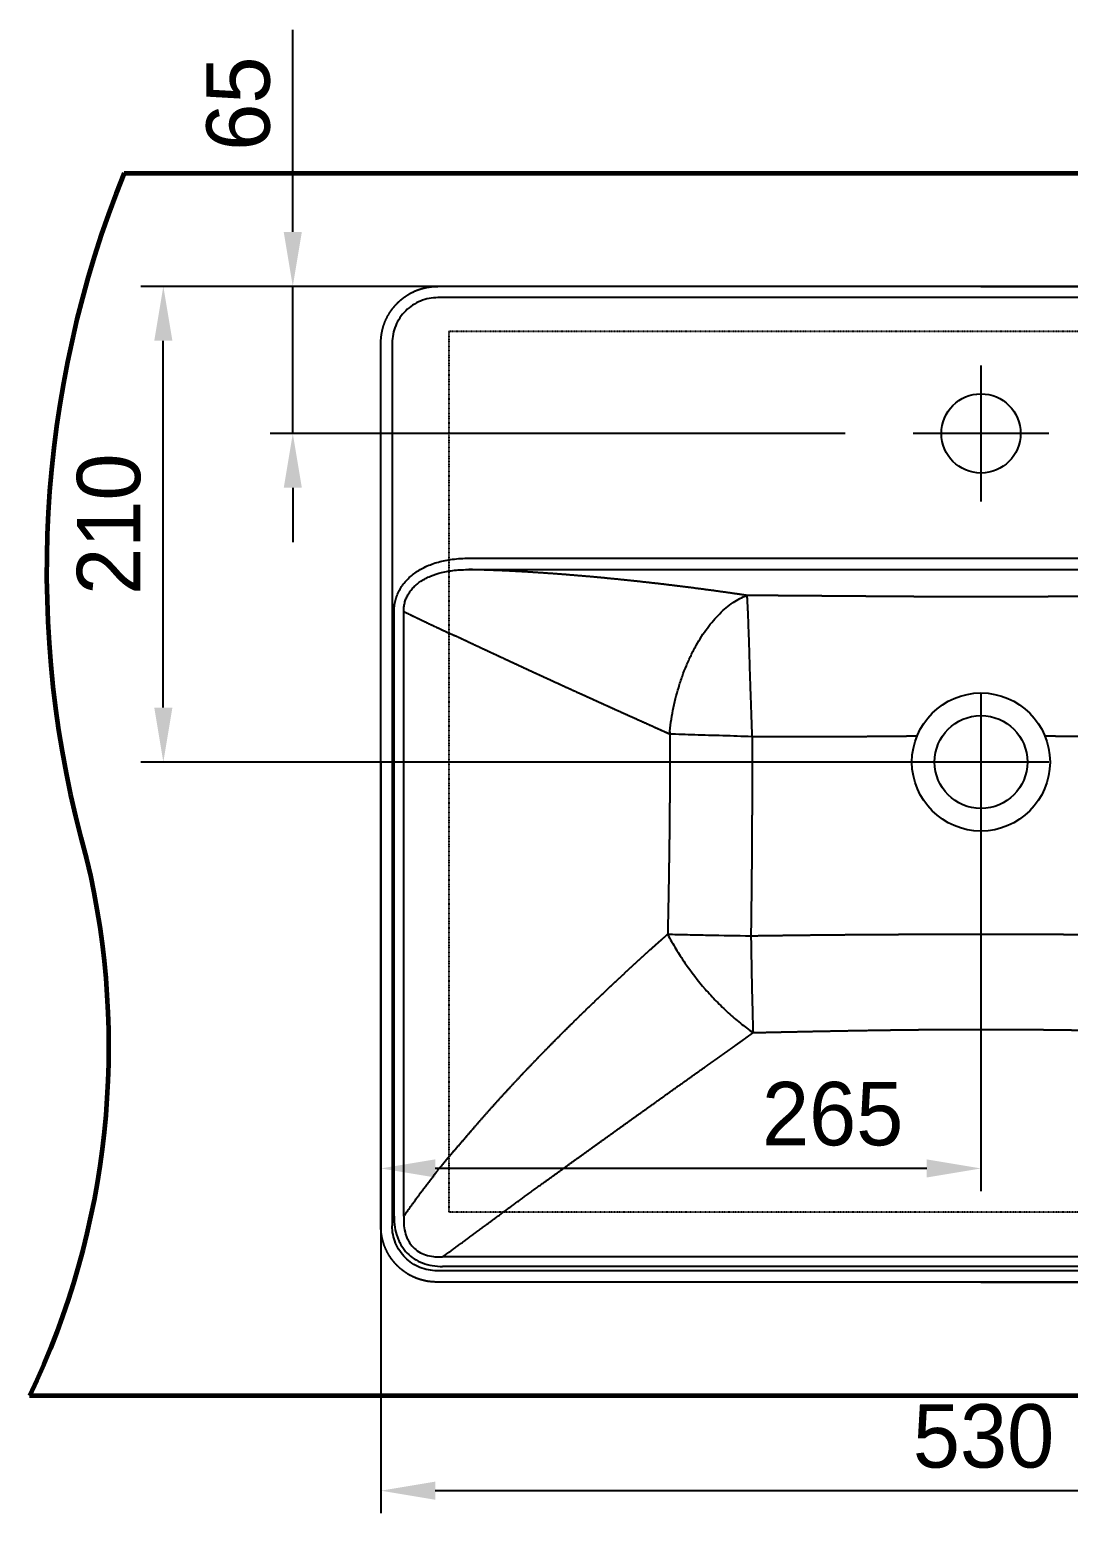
# Model space of a CAD drawing. Header units: millimetres. Extents: x 12300 to 14725, y -475 to 2955.
# Drawn here: x 12792 to 13251, y 1657 to 2313 of the extents above; entities that cross this region are included whole.
import ezdxf
from ezdxf.lldxf.tags import DXFTag

# ---------------------------------------------------------------- set-up
doc = ezdxf.new("R2010")
doc.units = ezdxf.units.MM
doc.header["$LTSCALE"] = 0.2
doc.linetypes.add('DASHED2', pattern=[0.375, 0.25, -0.125])
for name, color, linetype, lineweight in [('CEN', 1, 'CENTER', 5), ('LINE', 7, 'Continuous', 25), ('OUTLINE', 11, 'Continuous', 35), ('Y', 235, 'Continuous', 50)]:
    doc.layers.add(name, color=color, linetype=linetype, lineweight=lineweight)
for name, color, linetype in [('DEFAULT', 7, 'Continuous'), ('Make2D$visible$lines', 18, 'Continuous'), ('Make2D$visible$tangents', 18, 'Continuous')]:
    doc.layers.add(name, color=color, linetype=linetype)
doc.styles.add('h', font='', dxfattribs={"height": 28})
doc.styles.get('h').set_extended_font_data('Haansoft Batang')
tags = doc.linetypes.add('Amconstr', pattern=[9999, 9999, 0]).pattern_tags.tags
tags[6:7] = [DXFTag(74, 4), DXFTag(75, 0), DXFTag(340, '0'), DXFTag(46, 1.0), DXFTag(50, 0.0), DXFTag(44, 0.0), DXFTag(45, 0.0)]
tags[4:5] = [DXFTag(74, 4), DXFTag(75, 0), DXFTag(340, '0'), DXFTag(46, 1.0), DXFTag(50, 0.0), DXFTag(44, 0.0), DXFTag(45, 0.0)]
tags = doc.linetypes.add('CENTER', pattern=[50.8, 31.75, -6.35, 6.35, -6.35]).pattern_tags.tags
tags[10:11] = [DXFTag(74, 4), DXFTag(75, 0), DXFTag(340, '0'), DXFTag(46, 1.0), DXFTag(50, 0.0), DXFTag(44, 0.0), DXFTag(45, 0.0)]
tags[8:9] = [DXFTag(74, 4), DXFTag(75, 0), DXFTag(340, '0'), DXFTag(46, 1.0), DXFTag(50, 0.0), DXFTag(44, 0.0), DXFTag(45, 0.0)]
tags[6:7] = [DXFTag(74, 4), DXFTag(75, 0), DXFTag(340, '0'), DXFTag(46, 1.0), DXFTag(50, 0.0), DXFTag(44, 0.0), DXFTag(45, 0.0)]
tags[4:5] = [DXFTag(74, 4), DXFTag(75, 0), DXFTag(340, '0'), DXFTag(46, 1.0), DXFTag(50, 0.0), DXFTag(44, 0.0), DXFTag(45, 0.0)]
tags = doc.linetypes.add('CENTER2', pattern=[1.125, 0.75, -0.125, 0.125, -0.125]).pattern_tags.tags
tags[10:11] = [DXFTag(74, 4), DXFTag(75, 0), DXFTag(340, '0'), DXFTag(46, 1.0), DXFTag(50, 0.0), DXFTag(44, 0.0), DXFTag(45, 0.0)]
tags[8:9] = [DXFTag(74, 4), DXFTag(75, 0), DXFTag(340, '0'), DXFTag(46, 1.0), DXFTag(50, 0.0), DXFTag(44, 0.0), DXFTag(45, 0.0)]
tags[6:7] = [DXFTag(74, 4), DXFTag(75, 0), DXFTag(340, '0'), DXFTag(46, 1.0), DXFTag(50, 0.0), DXFTag(44, 0.0), DXFTag(45, 0.0)]
tags[4:5] = [DXFTag(74, 4), DXFTag(75, 0), DXFTag(340, '0'), DXFTag(46, 1.0), DXFTag(50, 0.0), DXFTag(44, 0.0), DXFTag(45, 0.0)]
doc.dimstyles.new('AM_ISO$0', dxfattribs={"dimtxt": 28, "dimasz": 24, "dimexe": 10, "dimexo": 0, "dimgap": 10, "dimtad": 1, "dimdec": 0, "dimdsep": 46, "dimtxsty": 'h', "dimcen": -5, "dimclrd": 256, "dimclre": 256, "dimclrt": 256, "dimadec": 0, "dimazin": 2, "dimtp": 0.1, "dimtm": 0.1, "dimtfac": 0.71, "dimtdec": 0, "dimtmove": 0, "dimatfit": 3, "dimfxl": 0, "dimlwd": -1, "dimlwe": -1, "dimarcsym": 0})

# ---------------------------------------------------------------- blocks, each defined once
blk = doc.blocks.new('*D22')
at = {"layer": 'Defpoints', "color": 0, "linetype": 'Amconstr'}
for p in [(12908.75, 2199.27), (13152.88, 2199.27), (13152.88, 2134.3)]:
    blk.add_point(p, dxfattribs=at)
at = {"layer": 'LINE', "linetype": 'ByBlock'}
for p, q in [((12908.75, 2223.27), (12908.75, 2312.61)), ((13152.88, 2199.27), (12898.75, 2199.27)), ((12908.75, 2134.3), (12908.75, 2199.27)), ((13152.88, 2134.3), (12898.75, 2134.3)), ((12908.75, 2110.3), (12908.75, 2086.3))]:
    blk.add_line(p, q, dxfattribs=at)
at = {"layer": 'LINE', "linetype": 'Amconstr'}
for points in [[(12904.75, 2223.27), (12912.75, 2223.27), (12908.75, 2199.27)], [(12904.75, 2110.3), (12912.75, 2110.3), (12908.75, 2134.3)]]:
    blk.add_solid(points, dxfattribs=at)
at = {"layer": 'LINE', "linetype": 'Amconstr', "insert": (12884.75, 2279.94), "char_height": 28, "attachment_point": 5, "rotation": 90, "style": 'h'}
blk.add_mtext('65', dxfattribs=at)
blk = doc.blocks.new('*D25')
at = {"layer": 'Defpoints', "color": 0, "linetype": 'Amconstr'}
for p in [(13212.88, 2199.27), (13212.88, 1759.58), (13547.31, 1759.58)]:
    blk.add_point(p, dxfattribs=at)
at = {"layer": 'LINE', "linetype": 'ByBlock'}
for p, q in [((13212.88, 2199.27), (13557.31, 2199.27)), ((13547.31, 2175.27), (13547.31, 1783.58)), ((13212.88, 1759.58), (13557.31, 1759.58))]:
    blk.add_line(p, q, dxfattribs=at)
at = {"layer": 'LINE', "linetype": 'Amconstr'}
for points in [[(13543.31, 2175.27), (13551.31, 2175.27), (13547.31, 2199.27)], [(13543.31, 1783.58), (13551.31, 1783.58), (13547.31, 1759.58)]]:
    blk.add_solid(points, dxfattribs=at)
at = {"layer": 'LINE', "linetype": 'Amconstr', "insert": (13523.31, 1979.43), "char_height": 28, "attachment_point": 5, "rotation": 90, "style": 'h'}
blk.add_mtext('440', dxfattribs=at)
blk = doc.blocks.new('*D26')
at = {"layer": 'Defpoints', "color": 0, "linetype": 'Amconstr'}
for p in [(12947.68, 1866.76), (13478.07, 1866.76), (12947.68, 1667.45)]:
    blk.add_point(p, dxfattribs=at)
at = {"layer": 'LINE', "linetype": 'ByBlock'}
for p, q in [((12947.68, 1866.76), (12947.68, 1657.45)), ((13478.07, 1866.76), (13478.07, 1657.45)), ((13454.07, 1667.45), (12971.68, 1667.45))]:
    blk.add_line(p, q, dxfattribs=at)
at = {"layer": 'LINE', "linetype": 'Amconstr'}
for points in [[(12971.68, 1671.45), (12971.68, 1663.45), (12947.68, 1667.45)], [(13454.07, 1671.45), (13454.07, 1663.45), (13478.07, 1667.45)]]:
    blk.add_solid(points, dxfattribs=at)
at = {"layer": 'LINE', "linetype": 'Amconstr', "insert": (13214.01, 1691.45), "char_height": 28, "attachment_point": 5, "style": 'h'}
blk.add_mtext('530', dxfattribs=at)
blk = doc.blocks.new('*D27')
at = {"layer": 'Defpoints', "color": 0, "linetype": 'Amconstr'}
for p in [(12851.54, 2199.27), (13212.88, 2199.27), (13212.88, 1989.22)]:
    blk.add_point(p, dxfattribs=at)
at = {"layer": 'LINE', "linetype": 'ByBlock'}
for p, q in [((13212.88, 2199.27), (12841.54, 2199.27)), ((12851.54, 2013.22), (12851.54, 2175.27)), ((13212.88, 1989.22), (12841.54, 1989.22))]:
    blk.add_line(p, q, dxfattribs=at)
at = {"layer": 'LINE', "linetype": 'Amconstr'}
for points in [[(12847.54, 2175.27), (12855.54, 2175.27), (12851.54, 2199.27)], [(12847.54, 2013.22), (12855.54, 2013.22), (12851.54, 1989.22)]]:
    blk.add_solid(points, dxfattribs=at)
at = {"layer": 'LINE', "linetype": 'Amconstr', "insert": (12827.54, 2094.25), "char_height": 28, "attachment_point": 5, "rotation": 90, "style": 'h'}
blk.add_mtext('210', dxfattribs=at)
blk = doc.blocks.new('*D33')
at = {"layer": 'Defpoints', "color": 0, "linetype": 'Amconstr'}
for p in [(12947.68, 1989.22), (13212.88, 1989.22), (12947.68, 1809.75)]:
    blk.add_point(p, dxfattribs=at)
at = {"layer": 'LINE', "linetype": 'ByBlock'}
for p, q in [((12947.68, 1989.22), (12947.68, 1799.75)), ((13212.88, 1989.22), (13212.88, 1799.75)), ((13188.88, 1809.75), (12971.68, 1809.75))]:
    blk.add_line(p, q, dxfattribs=at)
at = {"layer": 'LINE', "linetype": 'Amconstr'}
for points in [[(12971.68, 1813.75), (12971.68, 1805.75), (12947.68, 1809.75)], [(13188.88, 1813.75), (13188.88, 1805.75), (13212.88, 1809.75)]]:
    blk.add_solid(points, dxfattribs=at)
at = {"layer": 'LINE', "linetype": 'Amconstr', "insert": (13147.33, 1833.75), "char_height": 28, "attachment_point": 5, "style": 'h'}
blk.add_mtext('265', dxfattribs=at)

msp = doc.modelspace()

# ---------------------------------------------------------------- linework, layer by layer
at = {"layer": 'CEN', "color": 0}
for p, q in [((13212.88, 2140.3, 0.13), (13212.88, 2147.3, 0.13)), ((13212.88, 2131.3, 0.13), (13212.88, 2137.3, 0.13)), ((13206.88, 2134.3, 0.13), (13199.88, 2134.3, 0.13)), ((13209.88, 2134.3, 0.13), (13215.88, 2134.3, 0.13)), ((13218.88, 2134.3, 0.13), (13225.88, 2134.3, 0.13)), ((13212.88, 2128.3, 0.13), (13212.88, 2121.3, 0.13))]:
    msp.add_line(p, q, dxfattribs=at)
at = {"layer": 'DEFAULT', "color": 0}
msp.add_circle((13212.88, 2134.3, 0.13), 17.5, dxfattribs=at)
at = {"layer": 'DEFAULT', "color": 0, "linetype": 'CENTER2'}
for points in [[(13212.88, 2164.3, 0.13), (13212.88, 2134.3, 0.13), (13212.88, 2104.3, 0.13)], [(13242.88, 2134.3, 0.13), (13212.88, 2134.3, 0.13), (13182.88, 2134.3, 0.13)], [(13212.88, 2019.22, 0.13), (13212.88, 1989.22, 0.13), (13212.88, 1959.22, 0.13)], [(13242.88, 1989.22, 0.13), (13212.88, 1989.22, 0.13), (13182.88, 1989.22, 0.13)]]:
    msp.add_open_spline(points, degree=2, dxfattribs=at)
at = {"layer": 'DEFAULT', "color": 0}
msp.add_open_spline([(12947.68, 1989.22, 0.13), (12940.18, 1989.22, 0.13), (12932.68, 1989.22, 0.13)], degree=2, dxfattribs=at)
at = {"layer": 'LINE', "color": 1, "linetype": 'DASHED2'}
for p, q in [((13448.07, 2179.27, 0.13), (12977.68, 2179.27, 0.13)), ((12977.68, 2179.27, 0.13), (12977.68, 1790.38, 0.13)), ((13448.07, 1790.38, 0.13), (12977.68, 1790.38, 0.13))]:
    msp.add_line(p, q, dxfattribs=at)
at = {"layer": 'LINE', "color": 0}
msp.add_circle((13212.88, 1989.22, 0.13), 30.5, dxfattribs=at)
at = {"layer": 'LINE', "linetype": 'Amconstr'}
msp.add_circle((13212.88, 1989.22, 0.13), 20.5, dxfattribs=at)
at = {"layer": 'Make2D$visible$lines', "color": 0}
for points, weights, knots in [([(12947.68, 2174.27, 0.13), (12947.68, 2176.48, 0.13), (12948.08, 2178.66, 0.13), (12948.49, 2180.97, 0.13), (12949.33, 2183.16, 0.13), (12950.21, 2185.46, 0.13), (12951.53, 2187.54, 0.13), (12952.88, 2189.68, 0.13), (12954.63, 2191.5, 0.13), (12956.4, 2193.34, 0.13), (12958.5, 2194.79, 0.13), (12960.57, 2196.22, 0.13), (12962.89, 2197.22, 0.13), (12965.13, 2198.18, 0.13), (12967.52, 2198.7, 0.13), (12970.18, 2199.27, 0.13), (12972.91, 2199.27, 0.13)], [1, 0.996053437789, 1, 0.995564264173, 1, 0.995172096241, 1, 0.994939454101, 1, 0.994904158722, 1, 0.99507159688, 1, 0.995411619346, 1, 0.994317941116, 1], [0, 0, 0, 4.407042, 4.407042, 9.089413, 9.089413, 13.991165, 13.991165, 19.033762, 19.033762, 24.120886, 24.120886, 29.148431, 29.148431, 34.017487, 34.017487, 39.445865, 39.445865, 39.445865]), ([(12972.46, 1759.58, 0.13), (12969.8, 1759.58, 0.13), (12967.19, 1760.14, 0.13), (12964.93, 1760.63, 0.13), (12962.8, 1761.52, 0.13), (12960.6, 1762.44, 0.13), (12958.62, 1763.77, 0.13), (12956.62, 1765.11, 0.13), (12954.92, 1766.81, 0.13), (12953.21, 1768.52, 0.13), (12951.87, 1770.52, 0.13), (12950.55, 1772.5, 0.13), (12949.62, 1774.7, 0.13), (12948.73, 1776.83, 0.13), (12948.24, 1779.09, 0.13), (12947.68, 1781.7, 0.13), (12947.68, 1784.36, 0.13)], [1, 0.994405673611, 1, 0.995702746139, 1, 0.995375041474, 1, 0.995233664529, 1, 0.99523366453, 1, 0.995375041473, 1, 0.99570274614, 1, 0.994405673741, 1], [0, 0, 0, 5.308796, 5.308796, 9.91944, 9.91944, 14.670839, 14.670839, 19.476435, 19.476435, 24.282031, 24.282031, 29.033431, 29.033431, 33.644074, 33.644074, 38.95287, 38.95287, 38.95287])]:
    msp.add_rational_spline(points, weights, degree=2, knots=knots, dxfattribs=at)
for points in [[(13452.85, 2199.27, 0.13), (13212.88, 2199.27, 0.13), (12972.91, 2199.27, 0.13)], [(12947.68, 1784.36, 0.13), (12947.68, 1979.32, 0.13), (12947.68, 2174.27, 0.13)], [(13212.88, 1988.3, 0.13), (13212.88, 1988.3, 0.13), (13212.89, 1988.3, 0.13)], [(13453.29, 1759.58, 0.13), (13212.88, 1759.58, 0.13), (12972.46, 1759.58, 0.13)]]:
    msp.add_open_spline(points, degree=2, dxfattribs=at)
at = {"layer": 'Make2D$visible$tangents', "color": 0}
for points, knots in [([(12972.91, 2194.27, 0.13), (12971.6, 2194.27, 0.13), (12968.97, 2194.02, 0.13), (12965.15, 2192.89, 0.13), (12961.64, 2191.04, 0.13), (12958.53, 2188.53, 0.13), (12955.99, 2185.48, 0.13), (12954.1, 2181.96, 0.13), (12952.94, 2178.19, 0.13), (12952.68, 2175.57, 0.13), (12952.68, 2174.27, 0.13)], [0, 0, 0, 0, 3.925304, 7.880433, 11.901579, 15.769771, 19.811188, 23.746712, 27.699842, 31.591776, 31.591776, 31.591776, 31.591776]), ([(12953.49, 2055.56, 0.13), (12953.49, 2056.41, 0.13), (12953.59, 2058.07, 0.13), (12954.04, 2060.5, 0.13), (12954.79, 2062.84, 0.13), (12955.83, 2065.08, 0.13), (12957.18, 2067.24, 0.13), (12958.8, 2069.26, 0.13), (12960.65, 2071.08, 0.13), (12962.72, 2072.74, 0.13), (12965, 2074.21, 0.13), (12968.41, 2076, 0.13), (12973.14, 2077.7, 0.13), (12979.38, 2078.93, 0.13), (12984.24, 2079.19, 0.13), (12986.53, 2079.19, 0.13)], [0, 0, 0, 0, 2.537775, 4.977353, 7.394914, 9.896757, 12.384242, 14.996699, 17.65762, 20.174618, 22.932791, 25.785583, 31.727515, 37.952359, 44.820286, 44.820286, 44.820286, 44.820286]), ([(12957.81, 2055.56, 0.13), (12957.79, 2056.23, 0.13), (12957.83, 2057.54, 0.13), (12958.16, 2059.45, 0.13), (12958.74, 2061.3, 0.13), (12959.58, 2063.06, 0.13), (12960.68, 2064.76, 0.13), (12962.04, 2066.35, 0.13), (12963.63, 2067.81, 0.13), (12965.42, 2069.13, 0.13), (12967.42, 2070.3, 0.13), (12970.42, 2071.72, 0.13), (12974.66, 2073.08, 0.13), (12980.19, 2074.01, 0.13), (12984.57, 2074.2, 0.13), (12986.53, 2074.19, 0.13)], [0, 0, 0, 0, 2.002027, 3.917339, 5.815056, 7.787683, 9.765786, 11.867852, 14.038864, 16.227861, 18.549235, 20.983544, 26.154515, 31.882292, 37.777285, 37.777285, 37.777285, 37.777285]), ([(13075.23, 2001.57, 0.13), (13075.57, 2005.07, 0.13), (13076.35, 2010.32, 0.13), (13077.87, 2017.16, 0.13), (13079.25, 2022.2, 0.13), (13080.84, 2027.06, 0.13), (13082.67, 2031.78, 0.13), (13084.69, 2036.3, 0.13), (13086.93, 2040.61, 0.13), (13089.33, 2044.64, 0.13), (13091.87, 2048.33, 0.13), (13094.55, 2051.7, 0.13), (13097.33, 2054.71, 0.13), (13100.23, 2057.36, 0.13), (13103.21, 2059.61, 0.13), (13106.24, 2061.44, 0.13), (13108.33, 2062.39, 0.13), (13109.37, 2062.78, 0.13)], [0, 0, 0, 0, 10.562078, 15.886908, 21.030723, 26.23273, 31.221288, 36.218547, 41.076122, 45.776351, 50.296359, 54.518168, 58.655855, 62.581382, 66.311767, 69.835656, 73.180195, 73.180195, 73.180195, 73.180195]), ([(13109.37, 2062.78, 0.13), (13109.42, 2062.19, 0.13), (13109.53, 2060.81, 0.13), (13109.66, 2058.44, 0.13), (13109.8, 2055.45, 0.13), (13109.98, 2050.81, 0.13), (13110.15, 2045.8, 0.13), (13110.41, 2037.33, 0.13), (13110.69, 2028.28, 0.13), (13111.12, 2014.87, 0.13), (13111.44, 2006.14, 0.13), (13111.68, 2000.4, 0.13)], [0, 0, 0, 0, 1.794425, 4.140296, 7.126532, 10.790267, 18.046853, 22.164663, 36.230318, 45.195841, 62.431981, 62.431981, 62.431981, 62.431981]), ([(13074.42, 1913.18, 0.13), (13075.84, 1913.15, 0.13), (13078.77, 1913.08, 0.13), (13084.74, 1912.95, 0.13), (13095.58, 1912.74, 0.13), (13104.92, 1912.58, 0.13), (13111.2, 1912.49, 0.13)], [0, 0, 0, 0, 4.267437, 8.783816, 17.936158, 36.793276, 36.793276, 36.793276, 36.793276]), ([(13074.42, 1913.18, 0.13), (13075.56, 1911, 0.13), (13077.97, 1906.71, 0.13), (13083.32, 1898.45, 0.13), (13089.3, 1890.72, 0.13), (13095.9, 1883.52, 0.13), (13101.07, 1878.51, 0.13), (13106.48, 1873.86, 0.13), (13110.23, 1871.05, 0.13), (13112.14, 1869.72, 0.13)], [0, 0, 0, 0, 7.393032, 14.743469, 29.504909, 36.671141, 44.032773, 51.093151, 58.075958, 58.075958, 58.075958, 58.075958]), ([(13111.2, 1912.49, 0.13), (13111.23, 1910.66, 0.13), (13111.29, 1906.9, 0.13), (13111.43, 1899.44, 0.13), (13111.61, 1890.28, 0.13), (13111.86, 1879.78, 0.13), (13112.05, 1872.98, 0.13), (13112.14, 1869.72, 0.13)], [0, 0, 0, 0, 5.487388, 11.282689, 22.37187, 32.990541, 42.778691, 42.778691, 42.778691, 42.778691]), ([(12953.49, 1788.6, 0.13), (12953.49, 1786.99, 0.13), (12953.71, 1783.89, 0.13), (12954.63, 1780.17, 0.13), (12955.74, 1777.48, 0.13), (12957.06, 1775.02, 0.13), (12959.16, 1772.31, 0.13), (12962.36, 1769.7, 0.13), (12966.12, 1767.84, 0.13), (12970.41, 1766.72, 0.13), (12973.42, 1766.49, 0.13), (12974.98, 1766.49, 0.13)], [0, 0, 0, 0, 4.820503, 9.300682, 11.437267, 13.550123, 17.661585, 21.651258, 25.85192, 30.191301, 34.884411, 34.884411, 34.884411, 34.884411]), ([(12957.81, 1788.6, 0.13), (12957.74, 1787.22, 0.13), (12957.77, 1784.57, 0.13), (12958.36, 1781.39, 0.13), (12959.17, 1779.12, 0.13), (12960.16, 1777.09, 0.13), (12961.79, 1774.88, 0.13), (12964.38, 1772.81, 0.13), (12967.49, 1771.42, 0.13), (12970.43, 1770.83, 0.13), (12972.96, 1770.67, 0.13), (12974.3, 1770.7, 0.13), (12974.98, 1770.73, 0.13)], [0, 0, 0, 0, 4.154626, 7.909924, 9.663396, 11.375794, 14.663912, 17.842153, 21.235165, 24.832254, 26.772135, 28.839583, 28.839583, 28.839583, 28.839583]), ([(12972.46, 1764.58, 0.13), (12971.19, 1764.58, 0.13), (12968.61, 1764.83, 0.13), (12964.84, 1765.94, 0.13), (12961.37, 1767.79, 0.13), (12958.36, 1770.26, 0.13), (12955.89, 1773.27, 0.13), (12954.05, 1776.74, 0.13), (12952.93, 1780.5, 0.13), (12952.68, 1783.08, 0.13), (12952.68, 1784.36, 0.13)], [0, 0, 0, 0, 3.825212, 7.748683, 11.721325, 15.549392, 19.377458, 23.3501, 27.273572, 31.098783, 31.098783, 31.098783, 31.098783])]:
    msp.add_open_spline(points, degree=3, knots=knots, dxfattribs=at)
for points, degree in [([(13452.85, 2194.27, 0.13), (13212.88, 2194.27, 0.13), (12972.91, 2194.27, 0.13)], 2), ([(12952.68, 2174.27, 0.13), (12952.68, 1979.32, 0.13), (12952.68, 1784.36, 0.13)], 2), ([(12986.53, 2079.19, 0.13), (13157.99, 2079.19, 0.13), (13317.52, 2079.19, 0.13)], 2), ([(12986.53, 2074.19, 0.13), (13212.88, 2074.19, 0.13), (13439.22, 2074.19, 0.13)], 2), ([(12953.49, 1788.6, 0.13), (12953.49, 1922.08, 0.13), (12953.49, 2055.56, 0.13)], 2), ([(12957.81, 1788.6, 0.13), (12957.81, 1922.56, 0.13), (12957.81, 2056.53, 0.13)], 2), ([(13111.68, 2000.4, 0.13), (13107.35, 2000.54, 0.13), (13098.69, 2000.81, 0.13), (13086.3, 2001.19, 0.13), (13078.74, 2001.44, 0.13), (13075.23, 2001.57, 0.13)], 3), ([(13450.77, 1770.73, 0.13), (13212.88, 1770.73, 0.13), (12974.98, 1770.73, 0.13)], 2), ([(13453.29, 1764.58, 0.13), (13212.88, 1764.58, 0.13), (12972.46, 1764.58, 0.13)], 2), ([(13450.77, 1766.49, 0.13), (13212.88, 1766.49, 0.13), (12974.98, 1766.49, 0.13)], 2)]:
    msp.add_open_spline(points, degree=degree, dxfattribs=at)
for points, weights, degree, knots in [([(13109.37, 2062.78, 0.13), (13108.09, 2062.97, 0.13), (13106.82, 2063.16, 0.13), (13105.19, 2063.4, 0.13), (13103.56, 2063.63, 0.13), (13097.05, 2064.57, 0.13), (13090.52, 2065.43, 0.13), (13084.08, 2066.29, 0.13), (13077.62, 2067.08, 0.13), (13071.85, 2067.78, 0.13), (13066.07, 2068.43, 0.13), (13060.37, 2069.07, 0.13), (13054.66, 2069.65, 0.13), (13048.28, 2070.31, 0.13), (13041.88, 2070.89, 0.13), (13035.61, 2071.46, 0.13), (13029.34, 2071.95, 0.13), (13023.13, 2072.44, 0.13), (13016.91, 2072.85, 0.13), (13010.82, 2073.24, 0.13), (13004.71, 2073.55, 0.13), (12998.75, 2073.84, 0.13), (12992.78, 2074.03, 0.13), (12989.66, 2074.13, 0.13), (12986.53, 2074.19, 0.13)], [1, 0.999999385779, 1, 0.999999004292, 1, 0.999985051635, 1, 0.999986029082, 1, 0.999988702951, 1, 0.999988375408, 1, 0.999983687271, 1, 0.999981329053, 1, 0.999976955988, 1, 0.999970387809, 1, 0.999959813752, 1, 0.99998504857, 1], 2, [0, 0, 0, 2.577831, 2.577831, 5.870298, 5.870298, 19.031058, 19.031058, 32.039218, 32.039218, 43.667421, 43.667421, 55.141409, 55.141409, 67.980879, 67.980879, 80.567783, 80.567783, 93.026429, 93.026429, 105.247199, 105.247199, 117.192763, 117.192763, 123.438798, 123.438798, 123.438798]), ([(13316.39, 2062.78, 0.13), (13312.47, 2062.75, 0.13), (13308.55, 2062.72, 0.13), (13304.64, 2062.69, 0.13), (13303.2, 2062.68, 0.13), (13301.76, 2062.67, 0.13), (13300.33, 2062.66, 0.13), (13295.66, 2062.62, 0.13), (13290.99, 2062.59, 0.13), (13286.32, 2062.55, 0.13), (13282.05, 2062.52, 0.13), (13277.78, 2062.49, 0.13), (13273.52, 2062.45, 0.13), (13267.82, 2062.41, 0.13), (13262.13, 2062.37, 0.13), (13256.43, 2062.33, 0.13), (13251.67, 2062.29, 0.13), (13246.9, 2062.26, 0.13), (13242.13, 2062.23, 0.13), (13241, 2062.22, 0.13), (13239.88, 2062.22, 0.13), (13238.76, 2062.21, 0.13), (13236.84, 2062.2, 0.13), (13234.92, 2062.19, 0.13), (13233, 2062.18, 0.13), (13230.36, 2062.16, 0.13), (13227.73, 2062.15, 0.13), (13225.09, 2062.14, 0.13), (13224.21, 2062.14, 0.13), (13223.32, 2062.13, 0.13), (13222.43, 2062.13, 0.13), (13220.96, 2062.13, 0.13), (13219.5, 2062.12, 0.13), (13218.03, 2062.12, 0.13), (13216.31, 2062.12, 0.13), (13214.59, 2062.12, 0.13), (13212.88, 2062.12, 0.13), (13211.16, 2062.12, 0.13), (13209.45, 2062.12, 0.13), (13207.73, 2062.12, 0.13), (13206.26, 2062.12, 0.13), (13204.79, 2062.13, 0.13), (13203.32, 2062.13, 0.13), (13202.44, 2062.13, 0.13), (13201.55, 2062.14, 0.13), (13200.66, 2062.14, 0.13), (13199.46, 2062.15, 0.13), (13198.26, 2062.15, 0.13), (13197.06, 2062.16, 0.13), (13195.63, 2062.16, 0.13), (13194.19, 2062.17, 0.13), (13192.76, 2062.18, 0.13), (13190.84, 2062.19, 0.13), (13188.92, 2062.2, 0.13), (13187, 2062.21, 0.13), (13185.88, 2062.22, 0.13), (13184.75, 2062.22, 0.13), (13183.63, 2062.23, 0.13), (13178.86, 2062.26, 0.13), (13174.09, 2062.29, 0.13), (13169.32, 2062.33, 0.13), (13163.63, 2062.37, 0.13), (13157.93, 2062.41, 0.13), (13152.24, 2062.45, 0.13), (13147.97, 2062.49, 0.13), (13143.71, 2062.52, 0.13), (13139.44, 2062.55, 0.13), (13134.77, 2062.59, 0.13), (13130.1, 2062.62, 0.13), (13125.43, 2062.66, 0.13), (13123.99, 2062.67, 0.13), (13122.56, 2062.68, 0.13), (13121.12, 2062.69, 0.13), (13117.2, 2062.72, 0.13), (13113.29, 2062.75, 0.13), (13109.37, 2062.78, 0.13)], [1, 1, 1, 1, 1, 1, 1, 1, 1, 1, 1, 1, 1, 0.999999985631, 0.999999985631, 1, 0.999999939284, 0.999999939284, 1, 1, 1, 1, 0.999999951405, 0.999999951405, 1, 0.999999797771, 0.999999797771, 1, 1, 1, 1, 0.999999860366, 0.999999860366, 1, 0.999999764886, 0.999999764886, 1, 0.999999764921, 0.999999764921, 1, 0.99999986035, 0.99999986035, 1, 1, 1, 1, 1, 1, 1, 0.999999951624, 0.999999951624, 1, 0.999999951403, 0.999999951403, 1, 1, 1, 1, 0.999999939177, 0.999999939177, 1, 0.999999985643, 0.999999985643, 1, 1, 1, 1, 1, 1, 1, 1, 1, 1, 1, 1, 1], 3, [16.999139, 16.999139, 16.999139, 16.999139, 28.751733, 28.751733, 28.751733, 33.063958, 33.063958, 33.063958, 47.078169, 47.078169, 47.078169, 59.879819, 59.879819, 59.879819, 76.96351, 76.96351, 76.96351, 91.272491, 91.272491, 91.272491, 94.640929, 94.640929, 94.640929, 100.401494, 100.401494, 100.401494, 108.305519, 108.305519, 108.305519, 110.964858, 110.964858, 110.964858, 115.373856, 115.373856, 115.373856, 120.520771, 120.520771, 120.520771, 125.667595, 125.667595, 125.667595, 130.076517, 130.076517, 130.076517, 132.735808, 132.735808, 132.735808, 136.336627, 136.336627, 136.336627, 140.639931, 140.639931, 140.639931, 146.400593, 146.400593, 146.400593, 149.769088, 149.769088, 149.769088, 164.078341, 164.078341, 164.078341, 181.162405, 181.162405, 181.162405, 193.964266, 193.964266, 193.964266, 207.97832, 207.97832, 207.97832, 212.290487, 212.290487, 212.290487, 224.042556, 224.042556, 224.042556, 224.042556]), ([(13075.23, 2001.57, 0.13), (13075.03, 2001.65, 0.13), (13074.84, 2001.73, 0.13), (13074.65, 2001.82, 0.13), (13074.55, 2001.86, 0.13), (13074.45, 2001.91, 0.13), (13074.35, 2001.95, 0.13), (13074.25, 2001.99, 0.13), (13074.15, 2002.04, 0.13), (13074.05, 2002.08, 0.13), (13073.95, 2002.13, 0.13), (13073.85, 2002.17, 0.13), (13073.76, 2002.22, 0.13), (13073.66, 2002.26, 0.13), (13073.56, 2002.3, 0.13), (13073.46, 2002.35, 0.13), (13072.45, 2002.8, 0.13), (13071.44, 2003.25, 0.13), (13070.44, 2003.7, 0.13), (13069.43, 2004.14, 0.13), (13068.43, 2004.59, 0.13), (13067.44, 2005.04, 0.13), (13063.46, 2006.82, 0.13), (13059.48, 2008.6, 0.13), (13055.51, 2010.39, 0.13), (13051.63, 2012.14, 0.13), (13047.74, 2013.89, 0.13), (13043.86, 2015.65, 0.13), (13040.43, 2017.2, 0.13), (13037, 2018.76, 0.13), (13033.58, 2020.32, 0.13), (13030.23, 2021.84, 0.13), (13026.89, 2023.37, 0.13), (13023.55, 2024.9, 0.13), (13019.87, 2026.59, 0.13), (13016.18, 2028.28, 0.13), (13012.5, 2029.98, 0.13), (13008.95, 2031.62, 0.13), (13005.4, 2033.27, 0.13), (13001.85, 2034.92, 0.13), (12998.4, 2036.52, 0.13), (12994.96, 2038.13, 0.13), (12991.51, 2039.75, 0.13), (12988.21, 2041.3, 0.13), (12984.9, 2042.85, 0.13), (12981.6, 2044.41, 0.13), (12977.95, 2045.9, 0.13), (12974.8, 2047.4, 0.13), (12971.66, 2048.9, 0.13), (12968.76, 2050.28, 0.13), (12965.86, 2051.67, 0.13), (12962.97, 2053.07, 0.13), (12961.86, 2053.6, 0.13), (12960.75, 2054.14, 0.13), (12959.63, 2054.68, 0.13), (12959.06, 2054.95, 0.13), (12958.49, 2055.23, 0.13), (12957.92, 2055.51, 0.13), (12957.89, 2055.53, 0.13), (12957.85, 2055.55, 0.13), (12957.81, 2055.56, 0.13)], [1, 1, 1, 1, 1, 1, 1, 1, 1, 1, 1, 1, 1, 1, 1, 1, 1, 1, 1, 1, 1, 1, 0.999999617849, 0.999999617849, 1, 0.999999554344, 0.999999554344, 1, 0.999999587607, 0.999999587607, 1, 0.999999546032, 0.999999546032, 1, 0.999999367535, 0.999999367535, 1, 0.999999305466, 0.999999305466, 1, 0.999999210178, 0.999999210178, 1, 0.999999099082, 0.999999099082, 1, 0.999998922447, 0.999998922447, 1, 0.999998679633, 0.999998679633, 1, 0.999999737256, 0.999999737256, 1, 0.999999812201, 0.999999812201, 1, 1, 1, 1], 3, [7.247944, 7.247944, 7.247944, 7.247944, 7.947051, 7.947051, 7.947051, 8.312182, 8.312182, 8.312182, 8.677312, 8.677312, 8.677312, 9.042443, 9.042443, 9.042443, 9.407573, 9.407573, 9.407573, 13.116546, 13.116546, 13.116546, 16.825519, 16.825519, 16.825519, 29.894363, 29.894363, 29.894363, 42.674601, 42.674601, 42.674601, 53.972923, 53.972923, 53.972923, 64.993589, 64.993589, 64.993589, 77.159979, 77.159979, 77.159979, 88.897365, 88.897365, 88.897365, 100.30563, 100.30563, 100.30563, 111.263393, 111.263393, 111.263393, 121.71418, 121.71418, 121.71418, 131.349998, 131.349998, 131.349998, 135.055857, 135.055857, 135.055857, 136.956239, 136.956239, 136.956239, 137.188181, 137.188181, 137.188181, 137.188181]), ([(13075.33, 2002.57, 0.13), (13075.37, 1994.41, 0.13), (13075.37, 1986.26, 0.13), (13075.34, 1978.11, 0.13), (13075.29, 1966.34, 0.13), (13075.17, 1954.56, 0.13), (13074.98, 1942.79, 0.13), (13074.83, 1932.92, 0.13), (13074.64, 1923.05, 0.13), (13074.42, 1913.18, 0.13)], [0.999996436342, 0.999990937244, 0.99999212513, 1, 1, 1, 1, 1, 1, 1], 3, [14.002561, 14.002561, 14.002561, 14.002561, 38.455439, 38.455439, 38.455439, 73.778405, 73.778405, 73.778405, 103.397265, 103.397265, 103.397265, 103.397265]), ([(13111.73, 2000.4, 0.13), (13111.74, 1992.92, 0.13), (13111.74, 1985.43, 0.13), (13111.72, 1977.95, 0.13), (13111.7, 1966.02, 0.13), (13111.64, 1954.1, 0.13), (13111.54, 1942.17, 0.13), (13111.45, 1932.28, 0.13), (13111.34, 1922.38, 0.13), (13111.2, 1912.49, 0.13)], [0.999998833967, 0.999997933329, 0.999998322006, 1, 0.999996439212, 0.999996439212, 1, 0.999997679717, 0.999997679717, 1], 3, [59.014012, 59.014012, 59.014012, 59.014012, 81.463166, 81.463166, 81.463166, 117.240111, 117.240111, 117.240111, 146.92569, 146.92569, 146.92569, 146.92569]), ([(13184.59, 2000.62, 0.13), (13183.9, 2000.61, 0.13), (13183.21, 2000.6, 0.13), (13182.52, 2000.59, 0.13), (13177.7, 2000.53, 0.13), (13172.88, 2000.48, 0.13), (13168.05, 2000.44, 0.13), (13162.33, 2000.41, 0.13), (13156.61, 2000.38, 0.13), (13150.88, 2000.37, 0.13), (13146.61, 2000.36, 0.13), (13142.33, 2000.36, 0.13), (13138.05, 2000.36, 0.13), (13133.37, 2000.36, 0.13), (13128.7, 2000.36, 0.13), (13124.02, 2000.37, 0.13), (13122.58, 2000.37, 0.13), (13121.14, 2000.38, 0.13), (13119.7, 2000.38, 0.13), (13117.03, 2000.39, 0.13), (13114.35, 2000.39, 0.13), (13111.68, 2000.4, 0.13)], [0.999999826659, 0.999999796489, 0.999999854269, 1, 0.999996406497, 0.999996406497, 1, 0.999997901062, 0.999997901062, 1, 0.999999603794, 0.999999603794, 1, 0.999999793277, 0.999999793277, 1, 1, 1, 1, 0.999999973766, 0.999999973766, 1], 3, [129.495052, 129.495052, 129.495052, 129.495052, 131.564252, 131.564252, 131.564252, 146.032548, 146.032548, 146.032548, 163.201892, 163.201892, 163.201892, 176.033902, 176.033902, 176.033902, 190.066795, 190.066795, 190.066795, 194.378961, 194.378961, 194.378961, 202.406421, 202.406421, 202.406421, 202.406421]), ([(13314.08, 2000.4, 0.13), (13311.41, 2000.39, 0.13), (13308.73, 2000.39, 0.13), (13306.05, 2000.38, 0.13), (13304.62, 2000.38, 0.13), (13303.18, 2000.37, 0.13), (13301.74, 2000.37, 0.13), (13297.06, 2000.36, 0.13), (13292.38, 2000.36, 0.13), (13287.7, 2000.36, 0.13), (13283.43, 2000.36, 0.13), (13279.15, 2000.36, 0.13), (13274.87, 2000.37, 0.13), (13269.15, 2000.38, 0.13), (13263.43, 2000.41, 0.13), (13257.7, 2000.44, 0.13), (13252.88, 2000.48, 0.13), (13248.06, 2000.53, 0.13), (13243.24, 2000.59, 0.13), (13242.55, 2000.6, 0.13), (13241.86, 2000.61, 0.13), (13241.17, 2000.62, 0.13)], [1, 0.999999974247, 0.999999974247, 1, 1, 1, 1, 0.999999794442, 0.999999794442, 1, 0.999999602367, 0.999999602367, 1, 0.999997903662, 0.999997903662, 1, 0.999996380998, 0.999996380998, 1, 0.999999857158, 0.999999800531, 0.999999830119], 3, [0, 0, 0, 0, 8.027995, 8.027995, 8.027995, 12.340219, 12.340219, 12.340219, 26.373275, 26.373275, 26.373275, 39.205148, 39.205148, 39.205148, 56.374008, 56.374008, 56.374008, 70.842071, 70.842071, 70.842071, 72.911409, 72.911409, 72.911409, 72.911409]), ([(12957.81, 1788.6, 0.13), (12962.5, 1795.4, 0.13), (12967.6, 1802.27, 0.13), (12973.03, 1809.17, 0.13), (12977.93, 1815.4, 0.13), (12983.6, 1821.66, 0.13), (12989.01, 1827.93, 0.13), (12995.53, 1835.49, 0.13), (13002.39, 1843.08, 0.13), (13009.55, 1850.68, 0.13), (13016.68, 1858.25, 0.13), (13024.1, 1865.83, 0.13), (13031.78, 1873.41, 0.13), (13035.64, 1877.21, 0.13), (13039.53, 1880.99, 0.13), (13043.45, 1884.74, 0.13), (13047.43, 1888.54, 0.13), (13051.44, 1892.32, 0.13), (13055.48, 1896.06, 0.13), (13057.51, 1897.94, 0.13), (13059.54, 1899.81, 0.13), (13061.58, 1901.68, 0.13), (13063.64, 1903.55, 0.13), (13065.7, 1905.42, 0.13), (13067.77, 1907.29, 0.13), (13068.04, 1907.53, 0.13), (13068.31, 1907.77, 0.13), (13068.58, 1908.02, 0.13), (13068.72, 1908.14, 0.13), (13068.85, 1908.26, 0.13), (13068.99, 1908.39, 0.13), (13069.12, 1908.51, 0.13), (13069.26, 1908.63, 0.13), (13069.4, 1908.75, 0.13), (13069.67, 1908.99, 0.13), (13069.95, 1909.24, 0.13), (13070.22, 1909.48, 0.13), (13070.36, 1909.6, 0.13), (13070.49, 1909.72, 0.13), (13070.63, 1909.84, 0.13), (13070.77, 1909.96, 0.13), (13070.91, 1910.09, 0.13), (13071.04, 1910.21, 0.13), (13072.15, 1911.19, 0.13), (13073.26, 1912.17, 0.13), (13074.37, 1913.14, 0.13), (13074.39, 1913.15, 0.13), (13074.4, 1913.17, 0.13), (13074.42, 1913.18, 0.13)], [1, 1, 1, 1, 1, 1, 1, 1, 1, 1, 1, 1, 1, 0.999978335907, 0.999978335907, 1, 0.999980852366, 0.999980852366, 1, 0.999995620733, 0.999995620733, 1, 0.999995894134, 0.999995894134, 1, 1, 1, 1, 1, 1, 1, 1, 1, 1, 1, 1, 1, 1, 1, 1, 1, 1, 1, 0.999998940073, 0.999998940073, 1, 1, 1, 1], 3, [11.914834, 11.914834, 11.914834, 11.914834, 45.809504, 45.809504, 45.809504, 76.363386, 76.363386, 76.363386, 113.172478, 113.172478, 113.172478, 149.820651, 149.820651, 149.820651, 166.08616, 166.08616, 166.08616, 182.606549, 182.606549, 182.606549, 190.899115, 190.899115, 190.899115, 199.249056, 199.249056, 199.249056, 200.434178, 200.434178, 200.434178, 201.026738, 201.026738, 201.026738, 201.619299, 201.619299, 201.619299, 202.80442, 202.80442, 202.80442, 203.39698, 203.39698, 203.39698, 203.989541, 203.989541, 203.989541, 208.428145, 208.428145, 208.428145, 208.490139, 208.490139, 208.490139, 208.490139]), ([(13111.2, 1912.49, 0.13), (13124.64, 1912.69, 0.13), (13138.08, 1912.84, 0.13), (13145.52, 1912.92, 0.13), (13152.96, 1912.98, 0.13), (13160.43, 1913.04, 0.13), (13167.89, 1913.08, 0.13), (13173.45, 1913.11, 0.13), (13179.01, 1913.14, 0.13), (13184.57, 1913.16, 0.13), (13190.14, 1913.17, 0.13), (13201.51, 1913.19, 0.13), (13212.88, 1913.19, 0.13), (13218.57, 1913.19, 0.13), (13224.25, 1913.19, 0.13), (13229.93, 1913.18, 0.13), (13235.61, 1913.17, 0.13), (13241.18, 1913.16, 0.13), (13246.75, 1913.14, 0.13), (13252.31, 1913.11, 0.13), (13257.86, 1913.08, 0.13), (13265.33, 1913.04, 0.13), (13272.79, 1912.98, 0.13), (13280.24, 1912.92, 0.13), (13287.68, 1912.84, 0.13), (13301.12, 1912.69, 0.13), (13314.55, 1912.49, 0.13)], [1, 0.999998191698, 1, 0.999999172827, 1, 0.999999091092, 1, 0.999999555578, 1, 0.999999693243, 1, 0.999999406557, 1, 0.999999890082, 1, 0.999999810251, 1, 0.999999690305, 1, 0.999999556785, 1, 0.999999091476, 1, 0.999999171725, 1, 0.999998195225, 1], 2, [0, 0, 0, 26.873658, 26.873658, 41.762392, 41.762392, 56.692504, 56.692504, 67.803669, 67.803669, 78.942254, 78.942254, 101.677195, 101.677195, 113.052079, 113.052079, 124.412452, 124.412452, 135.551212, 135.551212, 146.66243, 146.66243, 161.592607, 161.592607, 176.4817, 176.4817, 203.354614, 203.354614, 203.354614]), ([(12974.98, 1770.73, 0.13), (12982.12, 1775.82, 0.13), (12989.07, 1781.03, 0.13), (12996.26, 1786.34, 0.13), (13002.54, 1791, 0.13), (13009.01, 1795.73, 0.13), (13015.63, 1800.55, 0.13), (13023.6, 1806.35, 0.13), (13031.79, 1812.26, 0.13), (13040.15, 1818.27, 0.13), (13048.48, 1824.25, 0.13), (13056.97, 1830.34, 0.13), (13065.61, 1836.51, 0.13), (13069.95, 1839.61, 0.13), (13074.29, 1842.7, 0.13), (13078.62, 1845.8, 0.13), (13083.03, 1848.94, 0.13), (13087.43, 1852.08, 0.13), (13091.83, 1855.21, 0.13), (13094.03, 1856.78, 0.13), (13096.24, 1858.35, 0.13), (13098.45, 1859.93, 0.13), (13100.67, 1861.51, 0.13), (13102.89, 1863.09, 0.13), (13105.12, 1864.68, 0.13), (13105.41, 1864.88, 0.13), (13105.7, 1865.09, 0.13), (13105.99, 1865.3, 0.13), (13106.14, 1865.4, 0.13), (13106.29, 1865.51, 0.13), (13106.43, 1865.61, 0.13), (13106.58, 1865.71, 0.13), (13106.72, 1865.82, 0.13), (13106.87, 1865.92, 0.13), (13107.16, 1866.13, 0.13), (13107.45, 1866.34, 0.13), (13107.74, 1866.55, 0.13), (13107.89, 1866.66, 0.13), (13108.03, 1866.76, 0.13), (13108.18, 1866.87, 0.13), (13108.32, 1866.97, 0.13), (13108.47, 1867.08, 0.13), (13108.61, 1867.18, 0.13), (13109.79, 1868.03, 0.13), (13110.96, 1868.87, 0.13), (13112.14, 1869.72, 0.13)], [1, 1, 1, 1, 1, 1, 1, 1, 1, 1, 1, 1, 1, 0.999999947731, 0.999999947731, 1, 0.999999972525, 0.999999972525, 1, 1, 1, 1, 1, 1, 1, 1, 1, 1, 1, 1, 1, 1, 1, 1, 1, 1, 1, 1, 1, 1, 1, 1, 1, 1, 1, 1], 3, [10.880621, 10.880621, 10.880621, 10.880621, 45.810457, 45.810457, 45.810457, 76.365171, 76.365171, 76.365171, 113.175268, 113.175268, 113.175268, 149.82444, 149.82444, 149.82444, 165.815711, 165.815711, 165.815711, 182.034747, 182.034747, 182.034747, 191.105192, 191.105192, 191.105192, 200.175638, 200.175638, 200.175638, 201.360791, 201.360791, 201.360791, 201.953368, 201.953368, 201.953368, 202.545945, 202.545945, 202.545945, 203.731098, 203.731098, 203.731098, 204.323675, 204.323675, 204.323675, 204.916251, 204.916251, 204.916251, 209.688163, 209.688163, 209.688163, 209.688163]), ([(13112.14, 1869.72, 0.13), (13125.62, 1870.03, 0.13), (13139.1, 1870.3, 0.13), (13146.49, 1870.45, 0.13), (13153.87, 1870.58, 0.13), (13161.26, 1870.71, 0.13), (13168.64, 1870.82, 0.13), (13174.12, 1870.9, 0.13), (13179.6, 1870.97, 0.13), (13185.08, 1871.03, 0.13), (13190.56, 1871.08, 0.13), (13201.72, 1871.17, 0.13), (13212.88, 1871.17, 0.13), (13218.46, 1871.17, 0.13), (13224.04, 1871.15, 0.13), (13229.61, 1871.12, 0.13), (13235.19, 1871.08, 0.13), (13240.67, 1871.03, 0.13), (13246.16, 1870.97, 0.13), (13251.64, 1870.9, 0.13), (13257.12, 1870.82, 0.13), (13264.5, 1870.71, 0.13), (13271.89, 1870.58, 0.13), (13279.27, 1870.45, 0.13), (13286.65, 1870.3, 0.13), (13300.13, 1870.03, 0.13), (13313.61, 1869.72, 0.13)], [1, 0.999999070282, 1, 0.999999346863, 1, 0.999998793144, 1, 0.999998950974, 1, 0.999998482203, 1, 0.999991453532, 1, 0.999997696202, 1, 0.99999800964, 1, 0.999998495953, 1, 0.999998944689, 1, 0.999998792543, 1, 0.999999353771, 1, 0.999999058663, 1], 2, [0, 0, 0, 26.967089, 26.967089, 41.737833, 41.737833, 56.508879, 56.508879, 67.471131, 67.471131, 78.433558, 78.433558, 100.748105, 100.748105, 111.905502, 111.905502, 123.062808, 123.062808, 134.025268, 134.025268, 144.98755, 144.98755, 159.758791, 159.758791, 174.529727, 174.529727, 201.496283, 201.496283, 201.496283])]:
    msp.add_rational_spline(points, weights, degree=degree, knots=knots, dxfattribs=at)
at = {"layer": 'OUTLINE', "color": 5, "lineweight": 60}
msp.add_line((13587.78, 1709.27, 0.13), (12792.47, 1709.27, 0.13), dxfattribs=at)
at = {"layer": 'OUTLINE', "color": 5, "lineweight": 60, "elevation": 0.13}
msp.add_lwpolyline([(12834.25, 2249.27, 0.166928), (12817.61, 1946.52, -0.171317), (12792.47, 1709.27, -0.171317)], format="xyb", dxfattribs=at)
at = {"layer": 'Y', "color": 5, "lineweight": 60}
msp.add_line((12834.25, 2249.27, 0.13), (13569.81, 2249.27, 0.13), dxfattribs=at)

# ---------------------------------------------------------------- dimensions: what is measured, and where the dimension line sits
at = {"layer": 'LINE', "linetype": 'Amconstr'}
for base, p1, p2, picture, middle in [((12908.75, 2199.27, 0.13), (13152.88, 2134.3, 0.13), (13152.88, 2199.27, 0.13), '*D22', (12884.75, 2279.94, 0.13)), ((13547.31, 1759.58, 0.13), (13212.88, 2199.27, 0.13), (13212.88, 1759.58, 0.13), '*D25', (13523.31, 1979.43, 0.13))]:
    dim = msp.add_linear_dim(base=base, p1=p1, p2=p2, angle=90, dimstyle='AM_ISO$0', dxfattribs=at)
    dim.commit()
    dim.dimension.update_dxf_attribs({"geometry": picture, "text_midpoint": middle})
dim = msp.add_linear_dim(base=(12851.54, 2199.27, 0.13), p1=(13212.88, 1989.22, 0.13), p2=(13212.88, 2199.27, 0.13), angle=90, dimstyle='AM_ISO$0', dxfattribs=at)
dim.commit()
dim.dimension.update_dxf_attribs({"geometry": '*D27', "text_midpoint": (12851.54, 2094.25, 0.13), "dimtype": 160})
for base, p1, p2, picture, middle in [((12947.68, 1809.75, 0.13), (13212.88, 1989.22, 0.13), (12947.68, 1989.22, 0.13), '*D33', (13147.33, 1809.75, 0.13)), ((12947.68, 1667.45, 0.13), (13478.07, 1866.76, 0.13), (12947.68, 1866.76, 0.13), '*D26', (13214.01, 1667.45, 0.13))]:
    dim = msp.add_linear_dim(base=base, p1=p1, p2=p2, dimstyle='AM_ISO$0', dxfattribs=at)
    dim.commit()
    dim.dimension.update_dxf_attribs({"geometry": picture, "text_midpoint": middle, "dimtype": 160})

doc.saveas('drawing.dxf')
